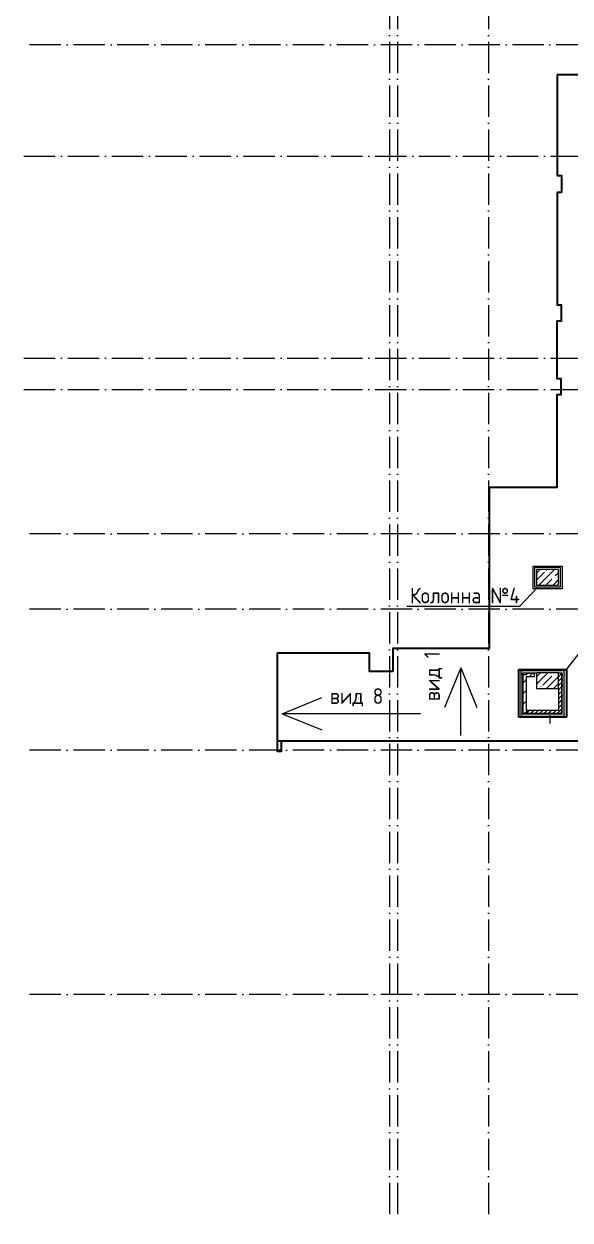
# Model space of a CAD drawing. Header units: millimetres. Extents: x -81576 to 1046824, y -248937 to 691537.
# Drawn here: x 171168 to 188589, y 435823 to 473981 of the extents above; entities that cross this region are included whole.
import ezdxf

# ---------------------------------------------------------------- set-up
doc = ezdxf.new("R2010")
doc.units = ezdxf.units.MM
doc.linetypes.add('50_200_ШТРИХ_1Т_ш5_п1_п1_', pattern=[1400, 1000, -200, 0, -200])
for name, color, linetype, lineweight, true_color in [('A-DETL-7', 7, 'Continuous', 20, 0x01a6fe), ('I-WALL-15', 7, 'Continuous', 5, 0x787878), ('Оси-3', 7, '50_200_ШТРИХ_1Т_ш5_п1_п1_', 9, 0xaaaaaa)]:
    doc.layers.add(name, color=color, linetype=linetype, lineweight=lineweight, true_color=true_color)
for name, color, linetype, lineweight in [('A-WALL', 7, 'Continuous', 5), ('A-WALL-FNSH-1', 7, 'Continuous', 5), ('A-WALL-IDEN', 7, 'Continuous', 9), ('I-WALL', 7, 'Continuous', 5), ('S-COLS', 7, 'Continuous', 9), ('S-COLS-1', 7, 'Continuous', 5), ('основной', 250, 'Continuous', 15), ('Основные линии', 7, 'Continuous', 30), ('осново', 7, 'Continuous', 30), ('Размеры', 7, 'Continuous', 15)]:
    doc.layers.add(name, color=color, linetype=linetype, lineweight=lineweight)
doc.styles.add('СПДС', font='isocpeur.ttf', dxfattribs={"width": 0.9})
pattern_1 = [(0, (104719.29, 386201.04), (406.4, 101.6), [6.706, -298.094, 6.706, -298.094, -1625.6]), (0, (104719.29, 386201.04), (406.4, 101.6), [-609.6, 6.706, -602.894, 6.706, -298.094, -711.2]), (0, (104719.29, 386201.04), (406.4, 101.6), [-1524, 6.706, -196.494, 6.706, -501.294]), (120, (104871.69, 386251.84), (-291.18818, 301.15272), [6.706, -298.094, 6.706, -298.094, -1625.6]), (120, (104871.69, 386251.84), (-291.18818, 301.15272), [-609.6, 6.706, -602.894, 6.706, -298.094, -711.2]), (120, (104871.69, 386251.84), (-291.18818, 301.15272), [-1524, 6.706, -196.494, 6.706, -501.294]), (240, (104922.49, 386455.04), (-115.21182, -402.75272), [6.706, -298.094, 6.706, -298.094, -1625.6]), (240, (104922.49, 386455.04), (-115.21182, -402.75272), [-609.6, 6.706, -602.894, 6.706, -298.094, -711.2]), (240, (104922.49, 386455.04), (-115.21182, -402.75272), [-1524, 6.706, -196.494, 6.706, -501.294])]
pattern_2 = [(45, (104719.29, 386201.04), (-70.71068, 70.71068), [])]
pattern_3 = [(45, (104719.3, 386201.04), (-169.70563, 169.70563), [])]

# ---------------------------------------------------------------- blocks, each defined once
blk = doc.blocks.new('BSC_Колонна _Прямоугольная - 500х700-V357-АИ_План этажа_Стены_2')
at = {"layer": 'S-COLS-1'}
h = blk.add_hatch(dxfattribs=at)
h.set_pattern_fill('FP_216', color=256, style=0, pattern_type=2)
h.set_pattern_definition([(315, (-66830.7, 83150), (228.0985, 228.0985), []), (315, (-66830.7, 82921.9), (228.0985, 228.0985), [403.225, -80.645, 6.706, -73.939])])
h.paths.add_polyline_path([(-250, 350), (-250, -350), (250, -350), (250, 350)])
for p, q in [((250, 350), (-250, 350)), ((-250, 350), (-250, -350)), ((250, -350), (250, 350)), ((-250, -350), (250, -350))]:
    blk.add_line(p, q, dxfattribs=at)
blk = doc.blocks.new('BSC_Колонна _Прямоугольная - 500х700-V359-АИ_План этажа_Стены_2')
at = {"layer": 'S-COLS-1'}
h = blk.add_hatch(dxfattribs=at)
h.set_pattern_fill('FP_218', color=256, style=0, pattern_type=2)
h.set_pattern_definition([(315, (-70130.7, 83150), (228.0985, 228.0985), []), (315, (-70130.7, 82921.9), (228.0985, 228.0985), [403.225, -80.645, 6.706, -73.939])])
h.paths.add_polyline_path([(-250, 115), (-250, -350), (250, -350), (250, 350), (-250, 350)])
for p, q in [((250, 350), (-250, 350)), ((-250, 350), (-250, -350)), ((250, -350), (250, 350)), ((-250, -350), (250, -350))]:
    blk.add_line(p, q, dxfattribs=at)

msp = doc.modelspace()

# ---------------------------------------------------------------- hatches: boundary and pattern name
at = {"layer": 'I-WALL', "true_color": 0x000000}
h = msp.add_hatch(dxfattribs=at)
h.set_pattern_fill('FP_5', color=18, style=0, pattern_type=2)
h.set_pattern_definition(pattern_3)
h.paths.add_polyline_path([(187094.3, 451981.7), (187194.3, 451981.7), (187194.3, 453221.7), (187094.3, 453221.7)])
h = msp.add_hatch(dxfattribs=at)
h.set_pattern_fill('FP_5', color=18, style=0, pattern_type=2)
h.set_pattern_definition(pattern_3)
h.paths.add_polyline_path([(187194.3, 453161.7), (187459.3, 453161.7), (187459.3, 453261.7), (187194.3, 453261.7), (187194.3, 453221.7)])
h = msp.add_hatch(dxfattribs=at)
h.set_pattern_fill('FP_4', color=18, style=0, pattern_type=2)
h.set_pattern_definition(pattern_2)
h.paths.add_polyline_path([(188319.3, 452081.7), (188319.3, 453281.7), (188219.3, 453281.7), (188219.3, 452081.7)])
h = msp.add_hatch(dxfattribs=at)
h.set_pattern_fill('FP_4', color=18, style=0, pattern_type=2)
h.set_pattern_definition(pattern_2)
h.paths.add_polyline_path([(187194.3, 451981.7), (188319.3, 451981.7), (188319.3, 452081.7), (187194.3, 452081.7)])
at = {"layer": 'I-WALL-15', "true_color": 0x000000}
h = msp.add_hatch(dxfattribs=at)
h.set_pattern_fill('FP_3', color=18, style=0, pattern_type=2)
h.set_pattern_definition(pattern_1)
h.paths.add_polyline_path([(187094.3, 451961.7), (187094.3, 453221.7), (187074.3, 453221.7), (187074.3, 451961.7)])
h = msp.add_hatch(dxfattribs=at)
h.set_pattern_fill('FP_3', color=18, style=0, pattern_type=2)
h.set_pattern_definition(pattern_1)
h.paths.add_polyline_path([(187459.3, 453261.7), (187459.3, 453281.7), (187194.3, 453281.7), (187194.3, 453261.7)])
h = msp.add_hatch(dxfattribs=at)
h.set_pattern_fill('FP_3', color=18, style=0, pattern_type=2)
h.set_pattern_definition(pattern_1)
h.paths.add_polyline_path([(188319.3, 451981.7), (188339.3, 451981.7), (188339.3, 453281.7), (188319.3, 453281.7), (188319.3, 452081.7)])
h = msp.add_hatch(dxfattribs=at)
h.set_pattern_fill('FP_3', color=18, style=0, pattern_type=2)
h.set_pattern_definition(pattern_1)
h.paths.add_polyline_path([(187194.3, 451961.7), (188339.3, 451961.7), (188339.3, 451981.7), (187094.3, 451981.7), (187094.3, 451961.7)])

# ---------------------------------------------------------------- linework, layer by layer
at = {"lineweight": 30}
for points in [[(197985.2, 468088), (197985.2, 470538), (198005.2, 470538), (198185.2, 470538), (198185.2, 472125), (197985.2, 472125), (197755.2, 472125), (197755.2, 472355), (194055.2, 472355), (194055.2, 472099), (193531.2, 472099), (193531.2, 472362), (188181.2, 472362)], [(188181.2, 472362), (188181.2, 469145), (188311.2, 469145), (188311.2, 468605)], [(188176.2, 465024), (188306.2, 465024), (188306.2, 464499), (188293.2, 464499), (188163.2, 464499), (188163.2, 462673), (188293.2, 462673), (188293.2, 462148), (188163.2, 462148), (188163.2, 459188), (186010.2, 459188), (186010.2, 454058), (182930.2, 454058), (182930.2, 453323)], [(182930.2, 453323), (182193.2, 453323), (182193.2, 453908), (179249.2, 453908), (179249.2, 451115), (180770.4, 451115)], [(179249.2, 451115), (179249.2, 450785), (179379.2, 450785), (179379.2, 451115)], [(179249.2, 451115), (194022.2, 451115), (194022.2, 441589.1)]]:
    msp.add_lwpolyline(points, dxfattribs=at)
at = {"color": 18, "lineweight": 30, "true_color": 0x000000}
msp.add_lwpolyline([(188311.2, 468605), (188176.2, 468605), (188176.2, 465024), (188177.2, 465024)], dxfattribs=at)
at = {"layer": 'A-DETL-7', "color": 18, "true_color": 0x000000}
for p, q in [((187415.8, 456681.1), (188335.8, 456681.1)), ((187415.8, 455961.1), (187415.8, 456681.1)), ((188335.8, 456681.1), (188335.8, 455961.1)), ((188335.8, 455961.1), (187415.8, 455961.1))]:
    msp.add_line(p, q, dxfattribs=at)
at = {"layer": 'A-DETL-7', "color": 18, "lineweight": 30, "true_color": 0x000000}
for p, q in [((186954.3, 453381.7), (188474.3, 453381.7)), ((186954.3, 451861.7), (186954.3, 453381.7)), ((188474.3, 453381.7), (188474.3, 451861.7)), ((188474.3, 451861.7), (186954.3, 451861.7))]:
    msp.add_line(p, q, dxfattribs=at)
at = {"layer": 'A-WALL', "color": 18, "true_color": 0x000000}
for p, q in [((187459.3, 456641.7), (187459.3, 456021.7)), ((188279.3, 456641.7), (187459.3, 456641.7)), ((188279.3, 456021.7), (188279.3, 456641.7)), ((187459.3, 456021.7), (188279.3, 456021.7)), ((187014.3, 453341.7), (187014.3, 451901.7)), ((188399.3, 453341.7), (187014.3, 453341.7)), ((188399.3, 451901.7), (188399.3, 453341.7)), ((187074.3, 453221.7), (187074.3, 453281.7)), ((187074.3, 453281.7), (187519.3, 453281.7)), ((187094.3, 451981.7), (187094.3, 453221.7)), ((187459.3, 453261.7), (187194.3, 453261.7)), ((188219.3, 453281.7), (188339.3, 453281.7)), ((188319.3, 453281.7), (188319.3, 451981.7)), ((188339.3, 451961.7), (188339.3, 453281.7)), ((187014.3, 451901.7), (188399.3, 451901.7)), ((188319.3, 451981.7), (187094.3, 451981.7)), ((188339.3, 451961.7), (187094.3, 451961.7)), ((187194.3, 452081.7), (187194.3, 451981.7))]:
    msp.add_line(p, q, dxfattribs=at)
at = {"layer": 'A-WALL-FNSH-1', "color": 18, "true_color": 0x000000}
for p, q in [((187074.3, 453221.7), (187074.3, 451961.7)), ((187194.3, 453221.7), (187074.3, 453221.7)), ((187194.3, 453281.7), (187194.3, 453221.7)), ((187194.3, 452081.7), (187194.3, 453161.7)), ((187194.3, 453161.7), (187459.3, 453161.7)), ((187459.3, 453161.7), (187459.3, 453281.7)), ((188219.3, 452781.7), (188219.3, 452081.7)), ((187074.3, 451961.7), (187094.3, 451961.7)), ((188219.3, 452081.7), (187194.3, 452081.7))]:
    msp.add_line(p, q, dxfattribs=at)
at = {"layer": 'A-WALL-IDEN', "color": 18, "true_color": 0x000000}
msp.add_line((187941.8, 451931.7), (187941.8, 451665.6), dxfattribs=at)
at = {"layer": 'Оси-3'}
for p, q in [((182832.2, 479014.9), (182832.2, 435823.1)), ((183082.2, 479014.9), (183082.2, 435823.1)), ((185982.2, 479014.9), (185982.2, 435823.1)), ((212950.2, 473315), (171168.2, 473315)), ((171168.2, 469764.7), (212950.2, 469764.7)), ((171168.2, 463315), (212950.2, 463315)), ((171168.2, 462315), (212950.2, 462315)), ((212950.2, 457715), (171168.2, 457715)), ((212950.2, 455315), (171168.2, 455315)), ((212950.2, 450815), (171168.2, 450815)), ((212950.2, 443015), (171168.2, 443015))]:
    msp.add_line(p, q, dxfattribs=at)
at = {"layer": 'основной', "lineweight": 15}
msp.add_lwpolyline([(187540.4, 455995.5), (186979.8, 455395.5), (183379.8, 455395.5)], dxfattribs=at)
at = {"layer": 'основной', "color": 18, "lineweight": 15, "true_color": 0x000000}
msp.add_lwpolyline([(188474.3, 453381.7), (188952.5, 453990.6), (192552.5, 453990.6)], dxfattribs=at)
at = {"layer": 'Размеры', "color": 18, "true_color": 0x000000}
for points in [[(185100.6, 453435.2), (184587, 452176.6)], [(185100.6, 451282.6), (185100.6, 453435.2)], [(185100.6, 453435.2), (185614.2, 452176.6)]]:
    msp.add_lwpolyline(points, dxfattribs=at)
at = {"layer": 'Размеры'}
for points in [[(179408, 451977.4), (180666.6, 452491)], [(183818.1, 451977.4), (179408, 451977.4)], [(179408, 451977.4), (180666.6, 451463.8)]]:
    msp.add_lwpolyline(points, dxfattribs=at)

# ---------------------------------------------------------------- block references
at = {"layer": 'S-COLS', "color": 18, "true_color": 0x000000, "rotation": 89.9999999999999}
for name, p in [('BSC_Колонна _Прямоугольная - 500х700-V359-АИ_План этажа_Стены_2', (187869.3, 456331.7)), ('BSC_Колонна _Прямоугольная - 500х700-V357-АИ_План этажа_Стены_2', (187869.3, 453031.7))]:
    msp.add_blockref(name, p, dxfattribs=at)

# ---------------------------------------------------------------- texts
at = {"layer": 'Основные линии', "color": 18, "true_color": 0x000000, "insert": (183936.2, 452379.1), "char_height": 500, "attachment_point": 1, "rotation": 90, "style": 'СПДС'}
msp.add_mtext_dynamic_manual_height_columns('вид 1', width=3371.815, gutter_width=1678.4, heights=[0], dxfattribs=at)
at = {"layer": 'Основные линии', "insert": (180929.2, 452788.6), "char_height": 500, "attachment_point": 1, "style": 'СПДС'}
msp.add_mtext_dynamic_manual_height_columns('вид 8', width=2769.041, gutter_width=1678.4, heights=[0], dxfattribs=at)
at = {"layer": 'осново', "insert": (183483.1, 455995.5), "char_height": 500, "attachment_point": 1, "style": 'СПДС'}
msp.add_mtext_dynamic_manual_height_columns('Колонна №4', width=3618.872, gutter_width=1678.4, heights=[0], dxfattribs=at)

doc.saveas('drawing.dxf')
